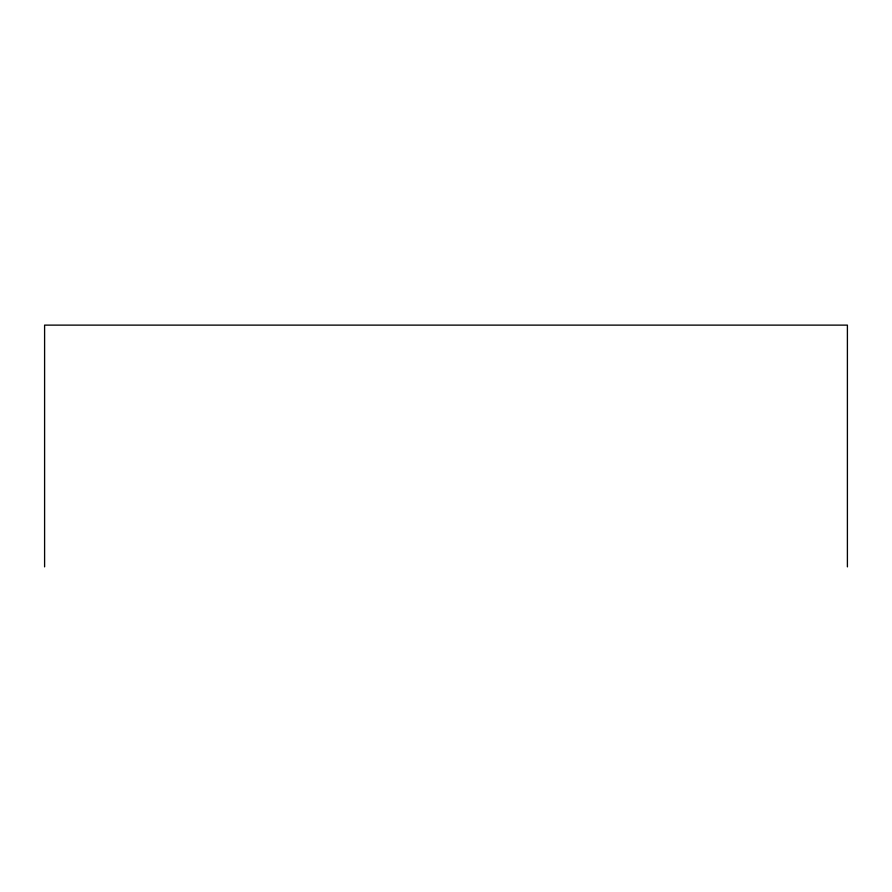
<?xml version="1.0" encoding="UTF-8"?>
<svg xmlns="http://www.w3.org/2000/svg" width="892" height="892" viewBox="0 0 892 892"><rect width="100%" height="100%" fill="white"/><g stroke="black" fill="none" stroke-linecap="round" stroke-linejoin="round"><path stroke-width="1.34" d="M847.4 566.877L847.4 325.123L44.6 325.123L44.6 566.877"/></g></svg>
